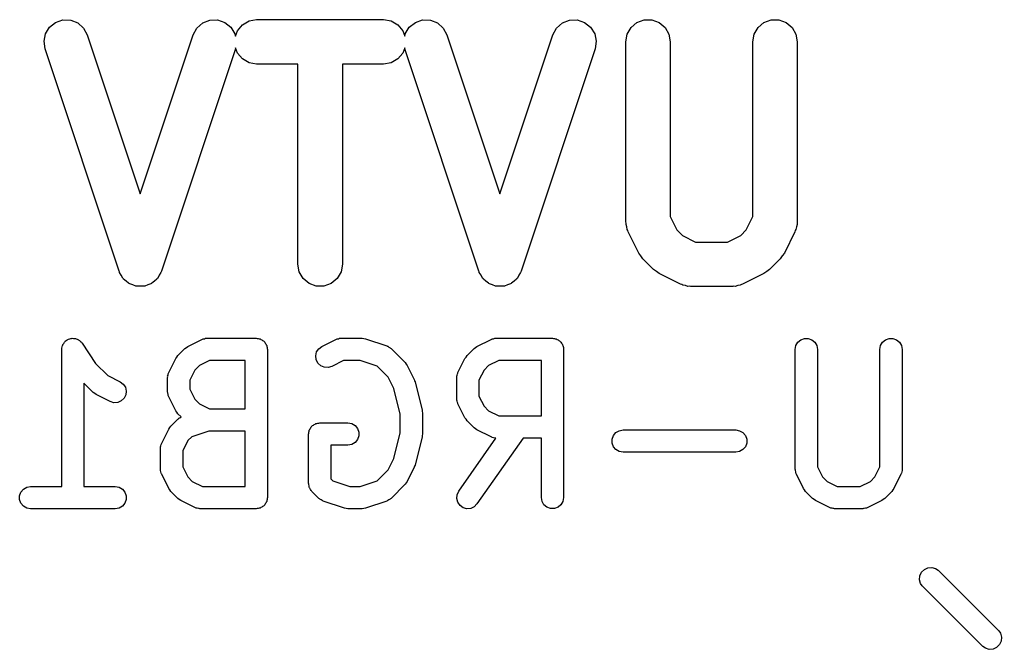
# Model space of a CAD drawing. Extents: x 0.6 to 53.4, y 0.6 to 44.7.
# Drawn here: x 46.75 to 53.38, y 39.87 to 44.12 of the extents above; entities that cross this region are included whole.
import ezdxf

# ---------------------------------------------------------------- set-up
doc = ezdxf.new("R2010")
doc.units = 0
doc.header["$MEASUREMENT"] = 0
doc.layers.add('BLACK', color=7, linetype='CONTINUOUS')

msp = doc.modelspace()

# ---------------------------------------------------------------- linework, layer by layer
at = {"layer": 'BLACK', "linetype": 'CONTINUOUS'}
for p, q in [((46.9499, 44.0709), (46.9907, 44.1033)), ((46.9907, 44.1033), (47.0401, 44.1198)), ((47.0401, 44.1198), (47.0922, 44.1184)), ((47.0922, 44.1184), (47.1407, 44.0992)), ((47.1407, 44.0992), (47.1796, 44.0647)), ((47.9446, 44.0647), (47.9836, 44.0992)), ((47.9836, 44.0992), (48.0321, 44.1184)), ((48.0321, 44.1184), (48.0841, 44.1198)), ((48.0841, 44.1198), (48.1336, 44.1033)), ((48.1336, 44.1033), (48.1744, 44.0709)), ((48.218, 44.0464), (48.2514, 44.0863)), ((48.2514, 44.0863), (48.2966, 44.1124)), ((48.2966, 44.1124), (48.3479, 44.1214)), ((48.3479, 44.1214), (49.205, 44.1214)), ((49.205, 44.1214), (49.2563, 44.1124)), ((49.2563, 44.1124), (49.3014, 44.0863)), ((49.3014, 44.0863), (49.3349, 44.0464)), ((49.3785, 44.0709), (49.4193, 44.1033)), ((49.4193, 44.1033), (49.4687, 44.1198)), ((49.4687, 44.1198), (49.5208, 44.1184)), ((49.5208, 44.1184), (49.5692, 44.0992)), ((49.5692, 44.0992), (49.6082, 44.0647)), ((50.3732, 44.0647), (50.4122, 44.0992)), ((50.4122, 44.0992), (50.4606, 44.1184)), ((50.4606, 44.1184), (50.5127, 44.1198)), ((50.5127, 44.1198), (50.5621, 44.1033)), ((50.5621, 44.1033), (50.6029, 44.0709)), ((50.8758, 44.0678), (50.9157, 44.1013)), ((50.9157, 44.1013), (50.9647, 44.1191)), ((50.9647, 44.1191), (51.0168, 44.1191)), ((51.0168, 44.1191), (51.0657, 44.1013)), ((51.0657, 44.1013), (51.1056, 44.0678)), ((51.7329, 44.0678), (51.7729, 44.1013)), ((51.7729, 44.1013), (51.8218, 44.1191)), ((51.8218, 44.1191), (51.8739, 44.1191)), ((51.8739, 44.1191), (51.9229, 44.1013)), ((51.9229, 44.1013), (51.9628, 44.0678)), ((46.9122, 43.9755), (46.9226, 44.0266)), ((46.9226, 44.0266), (46.9499, 44.0709)), ((47.1796, 44.0647), (47.2044, 44.0189)), ((47.2044, 44.0189), (47.5621, 42.9458)), ((47.5621, 42.9458), (47.9198, 44.0189)), ((47.9198, 44.0189), (47.9446, 44.0647)), ((48.1744, 44.0709), (48.2016, 44.0266)), ((48.2016, 44.0266), (48.2049, 44.0106)), ((48.2049, 44.0106), (48.218, 44.0464)), ((49.3349, 44.0464), (49.3479, 44.0106)), ((49.3479, 44.0106), (49.3512, 44.0266)), ((49.3512, 44.0266), (49.3785, 44.0709)), ((49.6082, 44.0647), (49.633, 44.0189)), ((49.633, 44.0189), (49.9907, 42.9458)), ((49.9907, 42.9458), (50.3484, 44.0189)), ((50.3484, 44.0189), (50.3732, 44.0647)), ((50.6029, 44.0709), (50.6302, 44.0266)), ((50.6302, 44.0266), (50.6407, 43.9755)), ((50.8407, 43.9714), (50.8498, 44.0227)), ((50.8498, 44.0227), (50.8758, 44.0678)), ((51.1056, 44.0678), (51.1317, 44.0227)), ((51.1317, 44.0227), (51.1407, 43.9714)), ((51.6979, 43.9714), (51.7069, 44.0227)), ((51.7069, 44.0227), (51.7329, 44.0678)), ((51.9628, 44.0678), (51.9888, 44.0227)), ((51.9888, 44.0227), (51.9979, 43.9714)), ((46.9198, 43.924), (46.9122, 43.9755)), ((50.6407, 43.9755), (50.633, 43.924)), ((50.8407, 42.7571), (50.8407, 43.9714)), ((51.1407, 43.9714), (51.1407, 42.7926)), ((51.6979, 42.7926), (51.6979, 43.9714)), ((51.9979, 43.9714), (51.9979, 42.7571)), ((47.4198, 42.424), (46.9198, 43.924)), ((48.2044, 43.924), (47.7044, 42.424)), ((48.2055, 43.9308), (48.2044, 43.924)), ((48.218, 43.8964), (48.2055, 43.9308)), ((48.2514, 43.8565), (48.218, 43.8964)), ((49.3349, 43.8964), (49.3014, 43.8565)), ((49.3474, 43.9308), (49.3349, 43.8964)), ((49.3484, 43.924), (49.3474, 43.9308)), ((49.8484, 42.424), (49.3484, 43.924)), ((50.633, 43.924), (50.133, 42.424)), ((48.2966, 43.8305), (48.2514, 43.8565)), ((48.3479, 43.8214), (48.2966, 43.8305)), ((48.6264, 43.8214), (48.3479, 43.8214)), ((48.6264, 42.4714), (48.6264, 43.8214)), ((49.205, 43.8214), (48.9264, 43.8214)), ((48.9264, 43.8214), (48.9264, 42.4714)), ((49.2563, 43.8305), (49.205, 43.8214)), ((49.3014, 43.8565), (49.2563, 43.8305)), ((50.8422, 42.7486), (50.8407, 42.7571)), ((51.1407, 42.7926), (51.1854, 42.7031)), ((51.6531, 42.7031), (51.6979, 42.7926)), ((51.9979, 42.7571), (51.9964, 42.7486)), ((50.8417, 42.74), (50.8422, 42.7486)), ((50.8467, 42.7231), (50.8417, 42.74)), ((50.8498, 42.7058), (50.8467, 42.7231)), ((50.8541, 42.6983), (50.8498, 42.7058)), ((50.8565, 42.6901), (50.8541, 42.6983)), ((50.928, 42.5472), (50.8565, 42.6901)), ((51.1854, 42.7031), (51.2224, 42.6661)), ((51.6161, 42.6661), (51.6531, 42.7031)), ((51.982, 42.6901), (51.9106, 42.5472)), ((51.9845, 42.6983), (51.982, 42.6901)), ((51.9888, 42.7058), (51.9845, 42.6983)), ((51.9919, 42.7231), (51.9888, 42.7058)), ((51.9969, 42.74), (51.9919, 42.7231)), ((51.9964, 42.7486), (51.9969, 42.74)), ((51.2224, 42.6661), (51.3118, 42.6214)), ((51.3118, 42.6214), (51.5267, 42.6214)), ((51.5267, 42.6214), (51.6161, 42.6661)), ((50.9423, 42.5279), (50.928, 42.5472)), ((50.9561, 42.5082), (50.9423, 42.5279)), ((51.0275, 42.4368), (50.9561, 42.5082)), ((51.8825, 42.5082), (51.8111, 42.4368)), ((51.8963, 42.5279), (51.8825, 42.5082)), ((51.9106, 42.5472), (51.8963, 42.5279)), ((47.4218, 42.4204), (47.4198, 42.424)), ((47.7044, 42.424), (47.7025, 42.4204)), ((48.6355, 42.4201), (48.6264, 42.4714)), ((48.9264, 42.4714), (48.9174, 42.4201)), ((49.8504, 42.4204), (49.8484, 42.424)), ((50.133, 42.424), (50.131, 42.4204)), ((51.0472, 42.423), (51.0275, 42.4368)), ((51.0665, 42.4087), (51.0472, 42.423)), ((51.7914, 42.423), (51.7721, 42.4087)), ((51.8111, 42.4368), (51.7914, 42.423)), ((47.4226, 42.4163), (47.4218, 42.4204)), ((47.4342, 42.3975), (47.4226, 42.4163)), ((47.4446, 42.3782), (47.4342, 42.3975)), ((47.4477, 42.3754), (47.4446, 42.3782)), ((47.4499, 42.3719), (47.4477, 42.3754)), ((47.4672, 42.3582), (47.4499, 42.3719)), ((47.4836, 42.3436), (47.4672, 42.3582)), ((47.6571, 42.3582), (47.6407, 42.3436)), ((47.6744, 42.3719), (47.6571, 42.3582)), ((47.6765, 42.3754), (47.6744, 42.3719)), ((47.6796, 42.3782), (47.6765, 42.3754)), ((47.6901, 42.3975), (47.6796, 42.3782)), ((47.7016, 42.4163), (47.6901, 42.3975)), ((47.7025, 42.4204), (47.7016, 42.4163)), ((48.6615, 42.375), (48.6355, 42.4201)), ((48.7014, 42.3415), (48.6615, 42.375)), ((48.8913, 42.375), (48.8514, 42.3415)), ((48.9174, 42.4201), (48.8913, 42.375)), ((49.8512, 42.4163), (49.8504, 42.4204)), ((49.8627, 42.3975), (49.8512, 42.4163)), ((49.8732, 42.3782), (49.8627, 42.3975)), ((49.8763, 42.3754), (49.8732, 42.3782)), ((49.8785, 42.3719), (49.8763, 42.3754)), ((49.8957, 42.3582), (49.8785, 42.3719)), ((49.9122, 42.3436), (49.8957, 42.3582)), ((50.0857, 42.3582), (50.0692, 42.3436)), ((50.1029, 42.3719), (50.0857, 42.3582)), ((50.1051, 42.3754), (50.1029, 42.3719)), ((50.1082, 42.3782), (50.1051, 42.3754)), ((50.1187, 42.3975), (50.1082, 42.3782)), ((50.1302, 42.4163), (50.1187, 42.3975)), ((50.131, 42.4204), (50.1302, 42.4163)), ((51.2093, 42.3373), (51.0665, 42.4087)), ((51.7721, 42.4087), (51.6292, 42.3373)), ((47.4875, 42.3421), (47.4836, 42.3436)), ((47.4907, 42.3395), (47.4875, 42.3421)), ((47.5116, 42.3326), (47.4907, 42.3395)), ((47.5321, 42.3245), (47.5116, 42.3326)), ((47.5362, 42.3244), (47.5321, 42.3245)), ((47.5401, 42.3231), (47.5362, 42.3244)), ((47.5621, 42.3237), (47.5401, 42.3231)), ((47.5841, 42.3231), (47.5621, 42.3237)), ((47.5881, 42.3244), (47.5841, 42.3231)), ((47.5922, 42.3245), (47.5881, 42.3244)), ((47.6127, 42.3326), (47.5922, 42.3245)), ((47.6336, 42.3395), (47.6127, 42.3326)), ((47.6368, 42.3421), (47.6336, 42.3395)), ((47.6407, 42.3436), (47.6368, 42.3421)), ((48.7504, 42.3237), (48.7014, 42.3415)), ((48.8025, 42.3237), (48.7504, 42.3237)), ((48.8514, 42.3415), (48.8025, 42.3237)), ((49.916, 42.3421), (49.9122, 42.3436)), ((49.9193, 42.3395), (49.916, 42.3421)), ((49.9402, 42.3326), (49.9193, 42.3395)), ((49.9606, 42.3245), (49.9402, 42.3326)), ((49.9648, 42.3244), (49.9606, 42.3245)), ((49.9687, 42.3231), (49.9648, 42.3244)), ((49.9907, 42.3237), (49.9687, 42.3231)), ((50.0127, 42.3231), (49.9907, 42.3237)), ((50.0166, 42.3244), (50.0127, 42.3231)), ((50.0208, 42.3245), (50.0166, 42.3244)), ((50.0413, 42.3326), (50.0208, 42.3245)), ((50.0621, 42.3395), (50.0413, 42.3326)), ((50.0654, 42.3421), (50.0621, 42.3395)), ((50.0692, 42.3436), (50.0654, 42.3421)), ((51.2176, 42.3348), (51.2093, 42.3373)), ((51.2251, 42.3305), (51.2176, 42.3348)), ((51.2424, 42.3274), (51.2251, 42.3305)), ((51.2593, 42.3224), (51.2424, 42.3274)), ((51.2679, 42.3229), (51.2593, 42.3224)), ((51.2764, 42.3214), (51.2679, 42.3229)), ((51.5621, 42.3214), (51.2764, 42.3214)), ((51.5707, 42.3229), (51.5621, 42.3214)), ((51.5793, 42.3224), (51.5707, 42.3229)), ((51.5961, 42.3274), (51.5793, 42.3224)), ((51.6134, 42.3305), (51.5961, 42.3274)), ((51.6209, 42.3348), (51.6134, 42.3305)), ((51.6292, 42.3373), (51.6209, 42.3348)), ((47.0628, 41.9568), (47.0696, 41.9626)), ((47.0696, 41.9626), (47.0735, 41.964)), ((47.0735, 41.964), (47.077, 41.9663)), ((47.077, 41.9663), (47.0857, 41.9684)), ((47.0857, 41.9684), (47.0941, 41.9715)), ((47.0941, 41.9715), (47.0983, 41.9715)), ((47.0983, 41.9715), (47.1023, 41.9725)), ((47.1023, 41.9725), (47.1112, 41.9715)), ((47.1112, 41.9715), (47.1202, 41.9715)), ((47.1202, 41.9715), (47.1241, 41.9701)), ((47.1241, 41.9701), (47.1282, 41.9696)), ((47.1282, 41.9696), (47.1362, 41.9656)), ((47.1362, 41.9656), (47.1446, 41.9626)), ((47.1446, 41.9626), (47.1478, 41.9599)), ((47.1478, 41.9599), (47.1516, 41.9581)), ((47.1516, 41.9581), (47.1577, 41.9516)), ((47.8831, 41.9171), (47.9784, 41.9647)), ((47.9784, 41.9647), (47.9825, 41.9659)), ((47.9825, 41.9659), (47.9863, 41.9681)), ((47.9863, 41.9681), (47.9949, 41.9696)), ((47.9949, 41.9696), (48.0033, 41.9721)), ((48.0033, 41.9721), (48.0076, 41.9719)), ((48.0076, 41.9719), (48.0119, 41.9726)), ((48.0119, 41.9726), (48.3452, 41.9726)), ((48.3452, 41.9726), (48.3517, 41.9715)), ((48.3517, 41.9715), (48.3583, 41.9715)), ((48.3583, 41.9715), (48.3644, 41.9692)), ((48.3644, 41.9692), (48.3709, 41.9681)), ((48.3709, 41.9681), (48.3766, 41.9648)), ((48.3766, 41.9648), (48.3827, 41.9626)), ((48.3827, 41.9626), (48.3878, 41.9584)), ((48.3878, 41.9584), (48.3934, 41.9551)), ((48.7879, 41.9171), (48.8831, 41.9647)), ((48.8831, 41.9647), (48.8873, 41.9659)), ((48.8873, 41.9659), (48.891, 41.9681)), ((48.891, 41.9681), (48.8997, 41.9696)), ((48.8997, 41.9696), (48.9081, 41.9721)), ((48.9081, 41.9721), (48.9124, 41.9719)), ((48.9124, 41.9719), (48.9167, 41.9726)), ((48.9167, 41.9726), (49.0595, 41.9726)), ((49.0595, 41.9726), (49.0714, 41.9705)), ((49.0714, 41.9705), (49.0832, 41.9688)), ((49.0832, 41.9688), (49.2261, 41.9212)), ((49.8355, 41.9171), (49.9307, 41.9647)), ((49.9307, 41.9647), (49.9349, 41.9659)), ((49.9349, 41.9659), (49.9386, 41.9681)), ((49.9386, 41.9681), (49.9473, 41.9696)), ((49.9473, 41.9696), (49.9557, 41.9721)), ((49.9557, 41.9721), (49.96, 41.9719)), ((49.96, 41.9719), (49.9643, 41.9726)), ((49.9643, 41.9726), (50.3452, 41.9726)), ((50.3452, 41.9726), (50.3517, 41.9715)), ((50.3517, 41.9715), (50.3583, 41.9715)), ((50.3583, 41.9715), (50.3644, 41.9692)), ((50.3644, 41.9692), (50.3709, 41.9681)), ((50.3709, 41.9681), (50.3766, 41.9648)), ((50.3766, 41.9648), (50.3827, 41.9626)), ((50.3827, 41.9626), (50.3878, 41.9584)), ((50.3878, 41.9584), (50.3934, 41.9551)), ((52.0021, 41.9458), (52.022, 41.9626)), ((52.022, 41.9626), (52.0465, 41.9715)), ((52.0465, 41.9715), (52.0725, 41.9715)), ((52.0725, 41.9715), (52.097, 41.9626)), ((52.097, 41.9626), (52.117, 41.9458)), ((52.5735, 41.9458), (52.5935, 41.9626)), ((52.5935, 41.9626), (52.6179, 41.9715)), ((52.6179, 41.9715), (52.644, 41.9715)), ((52.644, 41.9715), (52.6685, 41.9626)), ((52.6685, 41.9626), (52.6884, 41.9458)), ((47.0321, 41.8976), (47.0329, 41.9017)), ((47.0321, 40.9726), (47.0321, 41.8976)), ((47.0326, 41.9059), (47.0351, 41.9145)), ((47.0329, 41.9017), (47.0326, 41.9059)), ((47.0351, 41.9145), (47.0367, 41.9233)), ((47.0367, 41.9233), (47.0387, 41.9269)), ((47.0387, 41.9269), (47.0399, 41.9309)), ((47.0399, 41.9309), (47.0452, 41.9381)), ((47.0452, 41.9381), (47.0497, 41.9458)), ((47.0497, 41.9458), (47.0529, 41.9485)), ((47.0529, 41.9485), (47.0553, 41.9519)), ((47.0553, 41.9519), (47.0628, 41.9568)), ((47.1577, 41.9516), (47.1646, 41.9458)), ((47.1646, 41.9458), (47.1667, 41.9422)), ((47.1667, 41.9422), (47.1695, 41.9392)), ((47.1695, 41.9392), (47.2607, 41.8025)), ((47.816, 41.8554), (47.8636, 41.903)), ((47.8636, 41.903), (47.8735, 41.9099)), ((47.8735, 41.9099), (47.8831, 41.9171)), ((48.3934, 41.9551), (48.3977, 41.95)), ((48.3977, 41.95), (48.4027, 41.9458)), ((48.4027, 41.9458), (48.406, 41.9401)), ((48.406, 41.9401), (48.4102, 41.9351)), ((48.4102, 41.9351), (48.4124, 41.929)), ((48.4124, 41.929), (48.4157, 41.9233)), ((48.4157, 41.9233), (48.4169, 41.9168)), ((48.4169, 41.9168), (48.4191, 41.9106)), ((48.4191, 41.9106), (48.4191, 41.9041)), ((48.4191, 41.9041), (48.4202, 41.8976)), ((48.4202, 41.8976), (48.4202, 40.8976)), ((48.7526, 41.8798), (48.767, 41.9016)), ((48.767, 41.9016), (48.7879, 41.9171)), ((49.2261, 41.9212), (49.2299, 41.9191)), ((49.2299, 41.9191), (49.2341, 41.918)), ((49.2341, 41.918), (49.2413, 41.9129)), ((49.2413, 41.9129), (49.249, 41.9087)), ((49.249, 41.9087), (49.2519, 41.9055)), ((49.2519, 41.9055), (49.2554, 41.903)), ((49.2554, 41.903), (49.3507, 41.8078)), ((49.7684, 41.8554), (49.816, 41.903)), ((49.816, 41.903), (49.8258, 41.9099)), ((49.8258, 41.9099), (49.8355, 41.9171)), ((50.3934, 41.9551), (50.3977, 41.95)), ((50.3977, 41.95), (50.4027, 41.9458)), ((50.4027, 41.9458), (50.406, 41.9401)), ((50.406, 41.9401), (50.4102, 41.9351)), ((50.4102, 41.9351), (50.4124, 41.929)), ((50.4124, 41.929), (50.4157, 41.9233)), ((50.4157, 41.9233), (50.4169, 41.9168)), ((50.4169, 41.9168), (50.4191, 41.9106)), ((50.4191, 41.9106), (50.4191, 41.9041)), ((50.4191, 41.9041), (50.4202, 41.8976)), ((50.4202, 41.8976), (50.4202, 40.8976)), ((51.9845, 41.8976), (51.989, 41.9233)), ((51.9845, 41.0881), (51.9845, 41.8976)), ((51.989, 41.9233), (52.0021, 41.9458)), ((52.117, 41.9458), (52.13, 41.9233)), ((52.13, 41.9233), (52.1345, 41.8976)), ((52.1345, 41.8976), (52.1345, 41.1058)), ((52.556, 41.8976), (52.5605, 41.9233)), ((52.556, 41.1058), (52.556, 41.8976)), ((52.5605, 41.9233), (52.5735, 41.9458)), ((52.6884, 41.9458), (52.7014, 41.9233)), ((52.7014, 41.9233), (52.706, 41.8976)), ((52.706, 41.8976), (52.706, 41.0881)), ((47.7543, 41.7407), (47.802, 41.8359)), ((47.802, 41.8359), (47.8091, 41.8456)), ((47.8091, 41.8456), (47.816, 41.8554)), ((48.7466, 41.8545), (48.7526, 41.8798)), ((48.7495, 41.8286), (48.7466, 41.8545)), ((48.7612, 41.8053), (48.7495, 41.8286)), ((49.7067, 41.7407), (49.7543, 41.8359)), ((49.7543, 41.8359), (49.7615, 41.8456)), ((49.7615, 41.8456), (49.7684, 41.8554)), ((47.2607, 41.8025), (47.342, 41.7212)), ((47.9611, 41.7884), (47.9307, 41.758)), ((48.0296, 41.8226), (47.9611, 41.7884)), ((48.2702, 41.8226), (48.0296, 41.8226)), ((48.2702, 41.4964), (48.2702, 41.8226)), ((48.7801, 41.7874), (48.7612, 41.8053)), ((48.804, 41.7771), (48.7801, 41.7874)), ((48.83, 41.7755), (48.804, 41.7771)), ((48.855, 41.7829), (48.83, 41.7755)), ((48.9344, 41.8226), (48.855, 41.7829)), ((49.0474, 41.8226), (48.9344, 41.8226)), ((49.1619, 41.7844), (49.0474, 41.8226)), ((49.236, 41.7103), (49.1619, 41.7844)), ((49.3507, 41.8078), (49.3575, 41.798)), ((49.3575, 41.798), (49.3647, 41.7883)), ((49.3647, 41.7883), (49.4123, 41.6931)), ((49.9135, 41.7884), (49.8831, 41.758)), ((49.982, 41.8226), (49.9135, 41.7884)), ((50.2702, 41.8226), (49.982, 41.8226)), ((50.2702, 41.4488), (50.2702, 41.8226)), ((47.342, 41.7212), (47.4264, 41.679)), ((47.7464, 41.7071), (47.7472, 41.7114)), ((47.7464, 41.6119), (47.7464, 41.7071)), ((47.7469, 41.7157), (47.7494, 41.7241)), ((47.7472, 41.7114), (47.7469, 41.7157)), ((47.7494, 41.7241), (47.751, 41.7328)), ((47.751, 41.7328), (47.7531, 41.7365)), ((47.7531, 41.7365), (47.7543, 41.7407)), ((47.9307, 41.758), (47.8964, 41.6894)), ((49.2745, 41.6333), (49.236, 41.7103)), ((49.4123, 41.6931), (49.4147, 41.6852)), ((49.6988, 41.7071), (49.6996, 41.7114)), ((49.6988, 41.5643), (49.6988, 41.7071)), ((49.6993, 41.7157), (49.7018, 41.7241)), ((49.6996, 41.7114), (49.6993, 41.7157)), ((49.7018, 41.7241), (49.7033, 41.7328)), ((49.7033, 41.7328), (49.7055, 41.7365)), ((49.7055, 41.7365), (49.7067, 41.7407)), ((49.8831, 41.758), (49.8488, 41.6894)), ((47.2446, 41.6065), (47.1821, 41.6689)), ((47.1821, 41.6689), (47.1821, 40.9726)), ((47.4264, 41.679), (47.4473, 41.6635)), ((47.4473, 41.6635), (47.4617, 41.6417)), ((47.4617, 41.6417), (47.4677, 41.6164)), ((47.8964, 41.6894), (47.8964, 41.6296)), ((47.8964, 41.6296), (47.9307, 41.5611)), ((49.3179, 41.4598), (49.2745, 41.6333)), ((49.4147, 41.6852), (49.418, 41.6777)), ((49.418, 41.6777), (49.4656, 41.4872)), ((49.8488, 41.6894), (49.8488, 41.582)), ((47.2544, 41.5996), (47.2446, 41.6065)), ((47.2641, 41.5924), (47.2544, 41.5996)), ((47.3593, 41.5448), (47.2641, 41.5924)), ((47.4531, 41.5672), (47.4342, 41.5493)), ((47.4647, 41.5905), (47.4531, 41.5672)), ((47.4677, 41.6164), (47.4647, 41.5905)), ((47.7472, 41.6076), (47.7464, 41.6119)), ((47.7469, 41.6033), (47.7472, 41.6076)), ((47.7494, 41.5949), (47.7469, 41.6033)), ((47.751, 41.5863), (47.7494, 41.5949)), ((47.7531, 41.5825), (47.751, 41.5863)), ((47.7543, 41.5784), (47.7531, 41.5825)), ((47.802, 41.4831), (47.7543, 41.5784)), ((47.9307, 41.5611), (47.9611, 41.5307)), ((49.6996, 41.56), (49.6988, 41.5643)), ((49.6993, 41.5557), (49.6996, 41.56)), ((49.8488, 41.582), (49.8831, 41.5135)), ((47.3843, 41.5374), (47.3593, 41.5448)), ((47.4103, 41.539), (47.3843, 41.5374)), ((47.4342, 41.5493), (47.4103, 41.539)), ((47.9611, 41.5307), (48.0296, 41.4964)), ((48.0296, 41.4964), (48.2702, 41.4964)), ((49.7018, 41.5473), (49.6993, 41.5557)), ((49.7033, 41.5386), (49.7018, 41.5473)), ((49.7055, 41.5349), (49.7033, 41.5386)), ((49.7067, 41.5307), (49.7055, 41.5349)), ((49.7543, 41.4355), (49.7067, 41.5307)), ((49.8831, 41.5135), (49.9135, 41.4831)), ((47.8091, 41.4735), (47.802, 41.4831)), ((47.816, 41.4636), (47.8091, 41.4735)), ((47.8378, 41.4419), (47.816, 41.4636)), ((47.816, 41.4268), (47.8196, 41.4293)), ((47.8196, 41.4293), (47.8224, 41.4326)), ((47.8224, 41.4326), (47.8302, 41.4367)), ((47.8302, 41.4367), (47.8374, 41.4418)), ((47.8374, 41.4418), (47.8378, 41.4419)), ((49.3179, 41.3354), (49.3179, 41.4598)), ((49.4656, 41.4872), (49.4663, 41.4781)), ((49.4663, 41.4781), (49.4679, 41.469)), ((49.4679, 41.469), (49.4679, 41.3262)), ((49.7615, 41.4258), (49.7543, 41.4355)), ((49.9135, 41.4831), (49.982, 41.4488)), ((49.982, 41.4488), (50.2702, 41.4488)), ((47.7543, 41.3597), (47.7615, 41.3694)), ((47.7615, 41.3694), (47.7684, 41.3792)), ((47.7684, 41.3792), (47.816, 41.4268)), ((48.7066, 41.3575), (48.7089, 41.3637)), ((48.7089, 41.3637), (48.7131, 41.3687)), ((48.7131, 41.3687), (48.7164, 41.3744)), ((48.7164, 41.3744), (48.7214, 41.3786)), ((48.7214, 41.3786), (48.7256, 41.3836)), ((48.7256, 41.3836), (48.7313, 41.3869)), ((48.7313, 41.3869), (48.7363, 41.3911)), ((48.7363, 41.3911), (48.7425, 41.3934)), ((48.7425, 41.3934), (48.7482, 41.3967)), ((48.7482, 41.3967), (48.7546, 41.3978)), ((48.7546, 41.3978), (48.7608, 41.4001)), ((48.7608, 41.4001), (48.7673, 41.4001)), ((48.7673, 41.4001), (48.7738, 41.4012)), ((48.7738, 41.4012), (48.9643, 41.4012)), ((48.9643, 41.4012), (48.9899, 41.3967)), ((48.9899, 41.3967), (49.0125, 41.3836)), ((49.0125, 41.3836), (49.0292, 41.3637)), ((49.0292, 41.3637), (49.0381, 41.3392)), ((49.7684, 41.416), (49.7615, 41.4258)), ((49.816, 41.3684), (49.7684, 41.416)), ((49.8258, 41.3615), (49.816, 41.3684)), ((49.8355, 41.3543), (49.8258, 41.3615)), ((47.7067, 41.2645), (47.7543, 41.3597)), ((47.9096, 41.3083), (47.8831, 41.2818)), ((48.0241, 41.3464), (47.9096, 41.3083)), ((48.2702, 41.3464), (48.0241, 41.3464)), ((48.2702, 40.9726), (48.2702, 41.3464)), ((48.6988, 41.3262), (48.6999, 41.3327)), ((48.6988, 40.9929), (48.6988, 41.3262)), ((48.6999, 41.3392), (48.7022, 41.3454)), ((48.6999, 41.3327), (48.6999, 41.3392)), ((48.7022, 41.3454), (48.7033, 41.3518)), ((48.7033, 41.3518), (48.7066, 41.3575)), ((49.0381, 41.3132), (49.0292, 41.2887)), ((49.0381, 41.3392), (49.0381, 41.3132)), ((49.2745, 41.1619), (49.3179, 41.3354)), ((49.4656, 41.308), (49.418, 41.1175)), ((49.4663, 41.3172), (49.4656, 41.308)), ((49.4679, 41.3262), (49.4663, 41.3172)), ((49.7124, 40.9406), (49.9632, 41.299)), ((50.1462, 41.2988), (49.8353, 40.8546)), ((49.9307, 41.3067), (49.8355, 41.3543)), ((49.9349, 41.3055), (49.9307, 41.3067)), ((49.9386, 41.3033), (49.9349, 41.3055)), ((49.9473, 41.3018), (49.9386, 41.3033)), ((49.9557, 41.2993), (49.9473, 41.3018)), ((49.96, 41.2996), (49.9557, 41.2993)), ((49.9632, 41.299), (49.96, 41.2996)), ((50.2702, 41.2988), (50.1462, 41.2988)), ((50.2702, 40.8976), (50.2702, 41.2988)), ((50.7476, 41.2916), (50.7565, 41.3161)), ((50.7565, 41.3161), (50.7732, 41.336)), ((50.7732, 41.336), (50.7958, 41.349)), ((50.7958, 41.349), (50.8214, 41.3536)), ((50.8214, 41.3536), (51.5833, 41.3536)), ((51.5833, 41.3536), (51.609, 41.349)), ((51.609, 41.349), (51.6315, 41.336)), ((51.6315, 41.336), (51.6483, 41.3161)), ((51.6483, 41.3161), (51.6572, 41.2916)), ((47.6988, 41.231), (47.6996, 41.2352)), ((47.6988, 41.0881), (47.6988, 41.231)), ((47.6993, 41.2395), (47.7018, 41.2479)), ((47.6996, 41.2352), (47.6993, 41.2395)), ((47.7018, 41.2479), (47.7033, 41.2566)), ((47.7033, 41.2566), (47.7055, 41.2604)), ((47.7055, 41.2604), (47.7067, 41.2645)), ((47.8831, 41.2818), (47.8488, 41.2132)), ((48.9643, 41.2512), (48.8488, 41.2512)), ((48.8488, 41.2512), (48.8488, 41.0239)), ((48.9899, 41.2557), (48.9643, 41.2512)), ((49.0125, 41.2687), (48.9899, 41.2557)), ((49.0292, 41.2887), (49.0125, 41.2687)), ((50.7476, 41.2655), (50.7476, 41.2916)), ((50.7565, 41.2411), (50.7476, 41.2655)), ((50.7732, 41.2211), (50.7565, 41.2411)), ((51.6483, 41.2411), (51.6315, 41.2211)), ((51.6572, 41.2655), (51.6483, 41.2411)), ((51.6572, 41.2916), (51.6572, 41.2655)), ((47.8488, 41.2132), (47.8488, 41.1058)), ((49.236, 41.0849), (49.2745, 41.1619)), ((50.7958, 41.2081), (50.7732, 41.2211)), ((50.8214, 41.2036), (50.7958, 41.2081)), ((51.5833, 41.2036), (50.8214, 41.2036)), ((51.609, 41.2081), (51.5833, 41.2036)), ((51.6315, 41.2211), (51.609, 41.2081)), ((47.8488, 41.1058), (47.8831, 41.0373)), ((49.4123, 41.1022), (49.3647, 41.0069)), ((49.4147, 41.11), (49.4123, 41.1022)), ((49.418, 41.1175), (49.4147, 41.11)), ((52.1345, 41.1058), (52.1688, 41.0373)), ((52.5217, 41.0373), (52.556, 41.1058)), ((47.6996, 41.0838), (47.6988, 41.0881)), ((47.6993, 41.0795), (47.6996, 41.0838)), ((47.7018, 41.0711), (47.6993, 41.0795)), ((47.7033, 41.0624), (47.7018, 41.0711)), ((47.7055, 41.0587), (47.7033, 41.0624)), ((47.7067, 41.0546), (47.7055, 41.0587)), ((47.7543, 40.9593), (47.7067, 41.0546)), ((47.8831, 41.0373), (47.9135, 41.0069)), ((49.1619, 41.0108), (49.236, 41.0849)), ((51.9853, 41.0838), (51.9845, 41.0881)), ((51.985, 41.0795), (51.9853, 41.0838)), ((51.9875, 41.0711), (51.985, 41.0795)), ((51.989, 41.0624), (51.9875, 41.0711)), ((51.9912, 41.0587), (51.989, 41.0624)), ((51.9924, 41.0546), (51.9912, 41.0587)), ((52.0401, 40.9593), (51.9924, 41.0546)), ((52.1688, 41.0373), (52.1992, 41.0069)), ((52.4913, 41.0069), (52.5217, 41.0373)), ((52.698, 41.0546), (52.6504, 40.9593)), ((52.6993, 41.0587), (52.698, 41.0546)), ((52.7014, 41.0624), (52.6993, 41.0587)), ((52.703, 41.0711), (52.7014, 41.0624)), ((52.7055, 41.0795), (52.703, 41.0711)), ((52.706, 41.0881), (52.7052, 41.0838)), ((52.7052, 41.0838), (52.7055, 41.0795)), ((46.7732, 40.9551), (46.7958, 40.9681)), ((46.7958, 40.9681), (46.8214, 40.9726)), ((46.8214, 40.9726), (47.0321, 40.9726)), ((47.1821, 40.9726), (47.3929, 40.9726)), ((47.3929, 40.9726), (47.4185, 40.9681)), ((47.4185, 40.9681), (47.4411, 40.9551)), ((47.9135, 41.0069), (47.982, 40.9726)), ((47.982, 40.9726), (48.2702, 40.9726)), ((48.6994, 40.9896), (48.6988, 40.9929)), ((48.6991, 40.9863), (48.6994, 40.9896)), ((48.7016, 40.9769), (48.6991, 40.9863)), ((48.7033, 40.9672), (48.7016, 40.9769)), ((48.705, 40.9643), (48.7033, 40.9672)), ((48.7058, 40.9612), (48.705, 40.9643)), ((48.8488, 41.0239), (48.8619, 41.0108)), ((48.8619, 41.0108), (48.9765, 40.9726)), ((48.9765, 40.9726), (49.0474, 40.9726)), ((49.0474, 40.9726), (49.1619, 41.0108)), ((49.3507, 40.9874), (49.2554, 40.8922)), ((49.3575, 40.9973), (49.3507, 40.9874)), ((49.3647, 41.0069), (49.3575, 40.9973)), ((52.1992, 41.0069), (52.2677, 40.9726)), ((52.2677, 40.9726), (52.4228, 40.9726)), ((52.4228, 40.9726), (52.4913, 41.0069)), ((46.7476, 40.9106), (46.7565, 40.9351)), ((46.7476, 40.8846), (46.7476, 40.9106)), ((46.7565, 40.9351), (46.7732, 40.9551)), ((47.4411, 40.9551), (47.4578, 40.9351)), ((47.4578, 40.9351), (47.4667, 40.9106)), ((47.4667, 40.9106), (47.4667, 40.8846)), ((47.7615, 40.9497), (47.7543, 40.9593)), ((47.7684, 40.9398), (47.7615, 40.9497)), ((47.816, 40.8922), (47.7684, 40.9398)), ((48.4202, 40.8976), (48.4191, 40.8912)), ((48.7115, 40.9531), (48.7058, 40.9612)), ((48.7164, 40.9446), (48.7115, 40.9531)), ((48.7189, 40.9425), (48.7164, 40.9446)), ((48.7208, 40.9398), (48.7189, 40.9425)), ((48.7684, 40.8922), (48.7208, 40.9398)), ((49.6991, 40.8911), (49.7014, 40.917)), ((49.7014, 40.917), (49.7124, 40.9406)), ((50.2748, 40.872), (50.2702, 40.8976)), ((50.4202, 40.8976), (50.4157, 40.872)), ((52.0472, 40.9497), (52.0401, 40.9593)), ((52.0541, 40.9398), (52.0472, 40.9497)), ((52.1017, 40.8922), (52.0541, 40.9398)), ((52.6364, 40.9398), (52.5887, 40.8922)), ((52.6433, 40.9497), (52.6364, 40.9398)), ((52.6504, 40.9593), (52.6433, 40.9497)), ((46.7565, 40.8601), (46.7476, 40.8846)), ((46.7732, 40.8402), (46.7565, 40.8601)), ((46.7958, 40.8271), (46.7732, 40.8402)), ((47.4411, 40.8402), (47.4185, 40.8271)), ((47.4578, 40.8601), (47.4411, 40.8402)), ((47.4667, 40.8846), (47.4578, 40.8601)), ((47.8258, 40.8853), (47.816, 40.8922)), ((47.8355, 40.8782), (47.8258, 40.8853)), ((47.9307, 40.8305), (47.8355, 40.8782)), ((47.9349, 40.8293), (47.9307, 40.8305)), ((48.3766, 40.8304), (48.3709, 40.8271)), ((48.3827, 40.8327), (48.3766, 40.8304)), ((48.3878, 40.8369), (48.3827, 40.8327)), ((48.3934, 40.8402), (48.3878, 40.8369)), ((48.3977, 40.8452), (48.3934, 40.8402)), ((48.4027, 40.8494), (48.3977, 40.8452)), ((48.406, 40.8551), (48.4027, 40.8494)), ((48.4102, 40.8601), (48.406, 40.8551)), ((48.4124, 40.8663), (48.4102, 40.8601)), ((48.4157, 40.872), (48.4124, 40.8663)), ((48.4169, 40.8784), (48.4157, 40.872)), ((48.4191, 40.8846), (48.4169, 40.8784)), ((48.4191, 40.8912), (48.4191, 40.8846)), ((48.7719, 40.8897), (48.7684, 40.8922)), ((48.7748, 40.8865), (48.7719, 40.8897)), ((48.7825, 40.8823), (48.7748, 40.8865)), ((48.7897, 40.8773), (48.7825, 40.8823)), ((48.7939, 40.8761), (48.7897, 40.8773)), ((48.7977, 40.8741), (48.7939, 40.8761)), ((48.9406, 40.8265), (48.7977, 40.8741)), ((49.2261, 40.8741), (49.0832, 40.8265)), ((49.2299, 40.8761), (49.2261, 40.8741)), ((49.2341, 40.8773), (49.2299, 40.8761)), ((49.2413, 40.8823), (49.2341, 40.8773)), ((49.249, 40.8865), (49.2413, 40.8823)), ((49.2519, 40.8897), (49.249, 40.8865)), ((49.2554, 40.8922), (49.2519, 40.8897)), ((49.7058, 40.8659), (49.6991, 40.8911)), ((49.7208, 40.8446), (49.7058, 40.8659)), ((49.7421, 40.8296), (49.7208, 40.8446)), ((49.8168, 40.8362), (49.7932, 40.8252)), ((49.8353, 40.8546), (49.8168, 40.8362)), ((50.2878, 40.8494), (50.2748, 40.872)), ((50.3077, 40.8327), (50.2878, 40.8494)), ((50.3322, 40.8238), (50.3077, 40.8327)), ((50.3827, 40.8327), (50.3583, 40.8238)), ((50.4027, 40.8494), (50.3827, 40.8327)), ((50.4157, 40.872), (50.4027, 40.8494)), ((52.1116, 40.8853), (52.1017, 40.8922)), ((52.1212, 40.8782), (52.1116, 40.8853)), ((52.2165, 40.8305), (52.1212, 40.8782)), ((52.2206, 40.8293), (52.2165, 40.8305)), ((52.474, 40.8305), (52.4699, 40.8293)), ((52.5693, 40.8782), (52.474, 40.8305)), ((52.5789, 40.8853), (52.5693, 40.8782)), ((52.5887, 40.8922), (52.5789, 40.8853)), ((46.8214, 40.8226), (46.7958, 40.8271)), ((47.3929, 40.8226), (46.8214, 40.8226)), ((47.4185, 40.8271), (47.3929, 40.8226)), ((47.9386, 40.8271), (47.9349, 40.8293)), ((47.9473, 40.8256), (47.9386, 40.8271)), ((47.9557, 40.8231), (47.9473, 40.8256)), ((47.96, 40.8234), (47.9557, 40.8231)), ((47.9643, 40.8226), (47.96, 40.8234)), ((48.3452, 40.8226), (47.9643, 40.8226)), ((48.3517, 40.8238), (48.3452, 40.8226)), ((48.3583, 40.8238), (48.3517, 40.8238)), ((48.3644, 40.826), (48.3583, 40.8238)), ((48.3709, 40.8271), (48.3644, 40.826)), ((48.9524, 40.8247), (48.9406, 40.8265)), ((48.9643, 40.8226), (48.9524, 40.8247)), ((49.0595, 40.8226), (48.9643, 40.8226)), ((49.0714, 40.8247), (49.0595, 40.8226)), ((49.0832, 40.8265), (49.0714, 40.8247)), ((49.7673, 40.8229), (49.7421, 40.8296)), ((49.7932, 40.8252), (49.7673, 40.8229)), ((50.3583, 40.8238), (50.3322, 40.8238)), ((52.2243, 40.8271), (52.2206, 40.8293)), ((52.233, 40.8256), (52.2243, 40.8271)), ((52.2414, 40.8231), (52.233, 40.8256)), ((52.2457, 40.8234), (52.2414, 40.8231)), ((52.25, 40.8226), (52.2457, 40.8234)), ((52.4405, 40.8226), (52.25, 40.8226)), ((52.4447, 40.8234), (52.4405, 40.8226)), ((52.449, 40.8231), (52.4447, 40.8234)), ((52.4575, 40.8256), (52.449, 40.8231)), ((52.4661, 40.8271), (52.4575, 40.8256)), ((52.4699, 40.8293), (52.4661, 40.8271)), ((52.8241, 40.3434), (52.8264, 40.3697)), ((52.8264, 40.3697), (52.8376, 40.3937)), ((52.8376, 40.3937), (52.8563, 40.4124)), ((52.8563, 40.4124), (52.8803, 40.4236)), ((52.8803, 40.4236), (52.9066, 40.4259)), ((52.9066, 40.4259), (52.9322, 40.419)), ((52.9322, 40.419), (52.9484, 40.4077)), ((52.9484, 40.4077), (53.3577, 39.9984)), ((52.831, 40.3178), (52.8241, 40.3434)), ((52.8423, 40.3016), (52.831, 40.3178)), ((53.2516, 39.8923), (52.8423, 40.3016)), ((53.3577, 39.9984), (53.369, 39.9822)), ((53.369, 39.9822), (53.3759, 39.9566)), ((53.3624, 39.9063), (53.3437, 39.8876)), ((53.3736, 39.9303), (53.3624, 39.9063)), ((53.3759, 39.9566), (53.3736, 39.9303)), ((53.2678, 39.881), (53.2516, 39.8923)), ((53.2934, 39.8741), (53.2678, 39.881)), ((53.3197, 39.8764), (53.2934, 39.8741)), ((53.3437, 39.8876), (53.3197, 39.8764))]:
    msp.add_line(p, q, dxfattribs=at)

doc.saveas('drawing.dxf')
